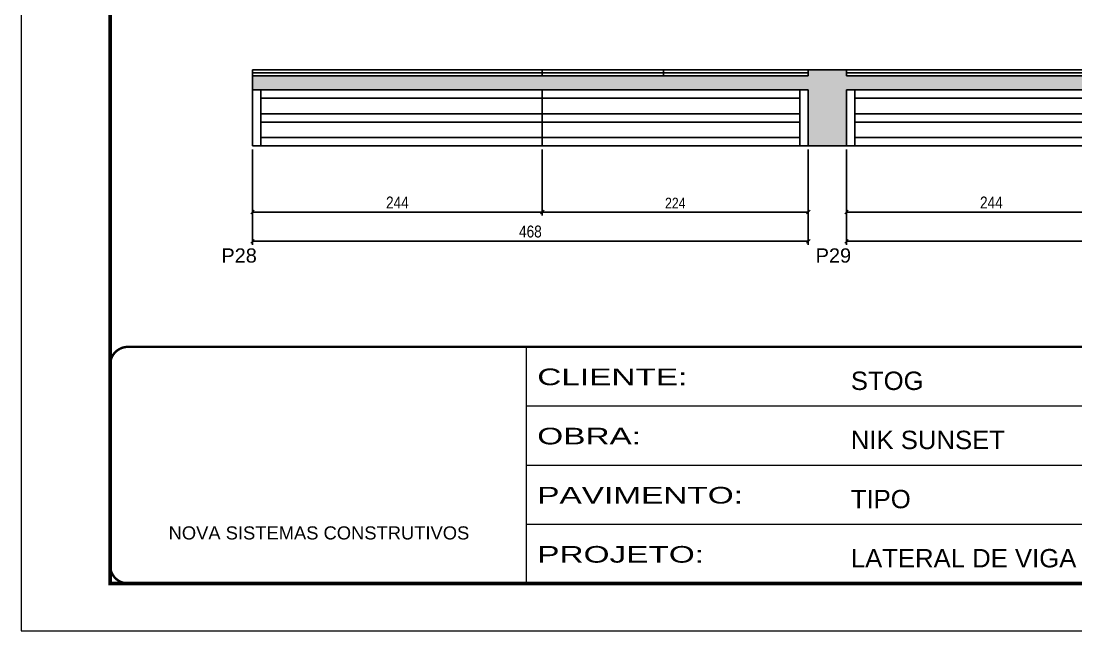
# Model space of a CAD drawing. Extents: x -10448 to -1189, y -11772 to 17235.
# Drawn here: x -5680 to -4792, y 12349 to 12862 of the extents above; entities that cross this region are included whole.
import ezdxf

# ---------------------------------------------------------------- set-up
doc = ezdxf.new("R2010")
doc.units = 0
doc.linetypes.add('CONTINUO', pattern=[0])
doc.linetypes.add('DASHED', pattern=[0.75, 0.5, -0.25])
for name, color, linetype in [('5', 5, 'Continuous'), ('COTA', 241, 'Continuous'), ('Painéis', 200, 'Continuous'), ('SARR_2.2x7', 40, 'Continuous'), ('SARR_EDITAR', 141, 'Continuous')]:
    doc.layers.add(name, color=color, linetype=linetype)
doc.layers.add('Folhas', color=255, linetype='Continuous', lineweight=9)
doc.layers.add('SARRAFO DE PRESSAO', color=251, linetype='DASHED', lineweight=9)
doc.styles.add('ARIAL', font='arial.ttf')
doc.styles.add('COTA TECNICA', font='techl___.ttf', dxfattribs={"height": 10})
doc.styles.add('COTA TECNICA-50', font='techl___.ttf', dxfattribs={"height": 9})
doc.styles.get("Standard").update_dxf_attribs({"font": 'arial.ttf'})
doc.styles.add('Tecnologia', font='')
doc.styles.get('Tecnologia').set_extended_font_data('Forgotten Futurist')
doc.dimstyles.new('COTA PAINEL-50', dxfattribs={"dimtxt": 9, "dimasz": 3, "dimexe": 3, "dimexo": 3, "dimgap": 3, "dimtad": 1, "dimdec": 1, "dimzin": 12, "dimdsep": 46, "dimtxsty": 'COTA TECNICA-50', "dimblk1": 'OBLIQUE', "dimblk2": 'OBLIQUE', "dimsah": 1, "dimcen": 0.9, "dimclrd": 4, "dimclre": 4, "dimclrt": 240, "dimadec": 1, "dimazin": 3, "dimtfac": 1, "dimtdec": 1, "dimtmove": 0, "dimatfit": 3, "dimfxl": 1, "dimtolj": 1, "dimtzin": 12, "dimarcsym": 0})
doc.dimstyles.new('PAINEL', dxfattribs={"dimtxt": 10, "dimasz": 3, "dimexe": 3, "dimexo": 3, "dimgap": 3, "dimtad": 1, "dimdec": 1, "dimzin": 12, "dimdsep": 46, "dimtxsty": 'COTA TECNICA', "dimblk1": 'OBLIQUE', "dimblk2": 'OBLIQUE', "dimsah": 1, "dimcen": 0.9, "dimclrd": 4, "dimclre": 4, "dimclrt": 240, "dimadec": 1, "dimazin": 3, "dimtfac": 1, "dimtdec": 1, "dimtmove": 0, "dimatfit": 3, "dimfxl": 1, "dimtolj": 1, "dimtzin": 12, "dimarcsym": 0})

# ---------------------------------------------------------------- blocks, each defined once
blk = doc.blocks.new('9999999999')
at = {"color": 30, "linetype": 'CONTINUO'}
for p, q in [((98564.56, 34230.21), (98564.56, 34429.45)), ((98564.56, 34379.64), (99583.98, 34379.64)), ((98564.56, 34329.83), (99487.98, 34329.83)), ((98564.56, 34280.02), (99487.98, 34280.02))]:
    blk.add_line(p, q, dxfattribs=at)
at = {"color": 30, "linetype": 'CONTINUO', "const_width": 2}
blk.add_lwpolyline([(99583.98, 34230.21), (99583.98, 34414.45, 0.414214), (99568.98, 34429.45), (98228.98, 34429.45, 0.414214), (98213.98, 34414.45), (98213.98, 34245.21, 0.414214), (98228.98, 34230.21), (99583.98, 34230.21)], format="xyb", dxfattribs=at)
at = {"layer": 'Folhas'}
blk.add_lwpolyline([(98138.98, 34190.21), (99623.98, 34190.21), (99623.98, 35240.21), (98138.98, 35240.21)], close=True, dxfattribs=at)
at = {"layer": 'Folhas', "color": 30, "const_width": 3}
blk.add_lwpolyline([(98213.98, 34230.21), (99583.98, 34230.21), (99583.98, 35200.21), (98213.98, 35200.21)], close=True, dxfattribs=at)
at = {"color": 7, "linetype": 'Continuous', "ltscale": 5, "style": 'ARIAL'}
for s, height, p in [('STOG', 15.483, (98837.68, 34393.13)), ('NIK SUNSET', 15.483, (98837.68, 34343.32)), ('TIPO', 15.483, (98837.68, 34293.51)), ('NOVA SISTEMAS CONSTRUTIVOS', 11.0592, (98263.19, 34267.21)), ('LATERAL DE VIGA - ADITIVO', 15.4829, (98837.68, 34243.7))]:
    blk.add_text(s, height=height, dxfattribs=at).set_placement(p)
at = {"layer": 'Folhas', "color": 7, "style": 'Tecnologia', "width": 1.5}
for s, p in [('CLIENTE:', (98573.65, 34397.17)), ('OBRA:', (98573.65, 34347.31)), ('PAVIMENTO:', (98573.65, 34297.5)), ('PROJETO:', (98573.65, 34247.69))]:
    blk.add_text(s, height=14, dxfattribs=at).set_placement(p)
blk = doc.blocks.new('_Oblique')
at = {"color": 0, "linetype": 'ByBlock', "lineweight": -2}
blk.add_line((-0.5, -0.5), (0.5, 0.5), dxfattribs=at)
blk = doc.blocks.new('*D366')
at = {"layer": 'COTA', "color": 4, "linetype": 'ByBlock', "lineweight": -2, "transparency": 16777216}
for p, q in [((-4984.72, 12754.1), (-4984.72, 12698.25)), ((-4740.72, 12754.1), (-4740.72, 12698.25)), ((-4740.72, 12701.25), (-4984.72, 12701.25))]:
    blk.add_line(p, q, dxfattribs=at)
at = {"layer": 'Defpoints', "color": 0, "linetype": 'ByBlock', "transparency": 16777216}
for p in [(-4984.72, 12757.1), (-4740.72, 12757.1), (-4984.72, 12701.25)]:
    blk.add_point(p, dxfattribs=at)
at = {"layer": 'COTA', "color": 4, "linetype": 'ByBlock', "lineweight": -2, "transparency": 16777216, "xscale": 3, "yscale": 3, "zscale": 3, "rotation": 180}
blk.add_blockref('_Oblique', (-4984.72, 12701.25), dxfattribs=at)
at = {"layer": 'COTA', "color": 4, "linetype": 'ByBlock', "lineweight": -2, "transparency": 16777216, "xscale": 3, "yscale": 3, "zscale": 3}
blk.add_blockref('_Oblique', (-4740.72, 12701.25), dxfattribs=at)
at = {"layer": 'COTA', "color": 240, "linetype": 'ByBlock', "transparency": 16777216, "insert": (-4862.72, 12709.32), "char_height": 10, "attachment_point": 5, "style": 'COTA TECNICA'}
blk.add_mtext('\\A1;244', dxfattribs=at)
blk = doc.blocks.new('*D367')
at = {"layer": 'COTA', "color": 4, "linetype": 'ByBlock', "lineweight": -2, "transparency": 16777216}
for p, q in [((-4984.72, 12754.1), (-4984.72, 12673.71)), ((-4516.72, 12754.1), (-4516.72, 12673.71)), ((-4516.72, 12676.71), (-4984.72, 12676.71))]:
    blk.add_line(p, q, dxfattribs=at)
at = {"layer": 'Defpoints', "color": 0, "linetype": 'ByBlock', "transparency": 16777216}
for p in [(-4984.72, 12757.1), (-4516.72, 12757.1), (-4984.72, 12676.71)]:
    blk.add_point(p, dxfattribs=at)
at = {"layer": 'COTA', "color": 4, "linetype": 'ByBlock', "lineweight": -2, "transparency": 16777216, "xscale": 3, "yscale": 3, "zscale": 3, "rotation": 180}
blk.add_blockref('_Oblique', (-4984.72, 12676.71), dxfattribs=at)
at = {"layer": 'COTA', "color": 4, "linetype": 'ByBlock', "lineweight": -2, "transparency": 16777216, "xscale": 3, "yscale": 3, "zscale": 3}
blk.add_blockref('_Oblique', (-4516.72, 12676.71), dxfattribs=at)
at = {"layer": 'COTA', "color": 240, "linetype": 'ByBlock', "transparency": 16777216, "insert": (-4750.72, 12684.83), "char_height": 10, "attachment_point": 5, "style": 'COTA TECNICA'}
blk.add_mtext('\\A1;468', dxfattribs=at)
blk = doc.blocks.new('*D368')
at = {"layer": 'COTA', "color": 4, "linetype": 'ByBlock', "lineweight": -2, "transparency": 16777216}
for p, q in [((-5484.91, 12754.1), (-5484.91, 12698.25)), ((-5240.91, 12754.1), (-5240.91, 12698.25)), ((-5240.91, 12701.25), (-5484.91, 12701.25))]:
    blk.add_line(p, q, dxfattribs=at)
at = {"layer": 'Defpoints', "color": 0, "linetype": 'ByBlock', "transparency": 16777216}
for p in [(-5484.91, 12757.1), (-5240.91, 12757.1), (-5484.91, 12701.25)]:
    blk.add_point(p, dxfattribs=at)
at = {"layer": 'COTA', "color": 4, "linetype": 'ByBlock', "lineweight": -2, "transparency": 16777216, "xscale": 3, "yscale": 3, "zscale": 3, "rotation": 180}
blk.add_blockref('_Oblique', (-5484.91, 12701.25), dxfattribs=at)
at = {"layer": 'COTA', "color": 4, "linetype": 'ByBlock', "lineweight": -2, "transparency": 16777216, "xscale": 3, "yscale": 3, "zscale": 3}
blk.add_blockref('_Oblique', (-5240.91, 12701.25), dxfattribs=at)
at = {"layer": 'COTA', "color": 240, "linetype": 'ByBlock', "transparency": 16777216, "insert": (-5362.91, 12709.32), "char_height": 10, "attachment_point": 5, "style": 'COTA TECNICA'}
blk.add_mtext('\\A1;244', dxfattribs=at)
blk = doc.blocks.new('*D379')
at = {"layer": 'COTA', "color": 4, "linetype": 'ByBlock', "lineweight": -2, "transparency": 16777216}
for p, q in [((-5484.91, 12754.1), (-5484.91, 12673.71)), ((-5016.91, 12754.1), (-5016.91, 12673.71)), ((-5016.91, 12676.71), (-5484.91, 12676.71))]:
    blk.add_line(p, q, dxfattribs=at)
at = {"layer": 'Defpoints', "color": 0, "linetype": 'ByBlock', "transparency": 16777216}
for p in [(-5484.91, 12757.1), (-5016.91, 12757.1), (-5484.91, 12676.71)]:
    blk.add_point(p, dxfattribs=at)
at = {"layer": 'COTA', "color": 4, "linetype": 'ByBlock', "lineweight": -2, "transparency": 16777216, "xscale": 3, "yscale": 3, "zscale": 3, "rotation": 180}
blk.add_blockref('_Oblique', (-5484.91, 12676.71), dxfattribs=at)
at = {"layer": 'COTA', "color": 4, "linetype": 'ByBlock', "lineweight": -2, "transparency": 16777216, "xscale": 3, "yscale": 3, "zscale": 3}
blk.add_blockref('_Oblique', (-5016.91, 12676.71), dxfattribs=at)
at = {"layer": 'COTA', "color": 240, "linetype": 'ByBlock', "transparency": 16777216, "insert": (-5250.91, 12684.83), "char_height": 10, "attachment_point": 5, "style": 'COTA TECNICA'}
blk.add_mtext('\\A1;468', dxfattribs=at)
blk = doc.blocks.new('*D388')
at = {"layer": 'COTA', "color": 4, "linetype": 'ByBlock', "lineweight": -2, "transparency": 16777216}
for p, q in [((-5240.91, 12754.1), (-5240.91, 12698.25)), ((-5016.91, 12741.36), (-5016.91, 12698.25)), ((-5240.91, 12701.25), (-5016.91, 12701.25))]:
    blk.add_line(p, q, dxfattribs=at)
at = {"layer": 'Defpoints', "color": 0, "linetype": 'ByBlock', "transparency": 16777216}
for p in [(-5240.91, 12757.1), (-5016.91, 12744.36), (-5016.91, 12701.25)]:
    blk.add_point(p, dxfattribs=at)
at = {"layer": 'COTA', "color": 4, "linetype": 'ByBlock', "lineweight": -2, "transparency": 16777216, "xscale": 3, "yscale": 3, "zscale": 3, "rotation": 180}
blk.add_blockref('_Oblique', (-5240.91, 12701.25), dxfattribs=at)
at = {"layer": 'COTA', "color": 4, "linetype": 'ByBlock', "lineweight": -2, "transparency": 16777216, "xscale": 3, "yscale": 3, "zscale": 3}
blk.add_blockref('_Oblique', (-5016.91, 12701.25), dxfattribs=at)
at = {"layer": 'COTA', "color": 240, "linetype": 'ByBlock', "transparency": 16777216, "insert": (-5128.91, 12708.82), "char_height": 9, "attachment_point": 5, "style": 'COTA TECNICA-50'}
blk.add_mtext('\\A1;224', dxfattribs=at)

msp = doc.modelspace()

# ---------------------------------------------------------------- hatches: boundary and pattern name
at = {"layer": 'COTA', "linetype": 'ByBlock'}
h = msp.add_hatch(dxfattribs=at)
h.set_pattern_fill('AR-CONC', color=256, scale=0.03)
h.set_pattern_definition([(50, (-136288.7827, -17247.4024), (5.46554007, -0.47817257), [0.5715, -6.2865]), (355, (-136288.7827, -17247.4024), (-1.05730264, 5.73170536), [0.4572, -5.02921753]), (100.4514447, (-136288.327, -17247.442), (4.40823741, 5.25353256), [0.48570026, -5.34270734]), (46.1842, (-136288.783, -17245.8784), (8.13237123, -1.26126984), [0.85725, -9.42975]), (96.6355576, (-136288.105, -17245.9835), (7.122124, 7.42278374), [0.7285507, -8.01406824]), (351.184151, (-136288.783, -17245.878), (7.122124, 7.42278374), [0.685799, -7.54379196]), (21, (-136288.0207, -17246.2594), (4.54843174, -3.06795595), [0.5715, -6.2865]), (326, (-136288.0207, -17246.2594), (1.85406085, 5.52563898), [0.4572, -5.0292]), (71.451445, (-136287.6417, -17246.515), (6.40249258, 2.45768307), [0.48570026, -5.34269813]), (37.5, (-136288.7827, -17247.4024), (0.092658098, 2.536651166), [0, -4.96824, 0, -5.1054, 0, -5.04825]), (7.5, (-136288.7827, -17247.4024), (2.004589875, 3.005417245), [0, -2.91084, 0, -4.85394, 0, -1.92405]), (327.5, (-136290.482, -17247.4024), (4.067717855, -0.17186232), [0, -1.905, 0, -5.9436, 0, -7.8867]), (317.5, (-136291.244, -17247.4024), (4.44387544, 0.76279473), [0, -2.4765, 0, -3.94716, 0, -5.6007])])
h.paths.add_polyline_path([(-5016.91, 12757.1), (-4984.72, 12757.1), (-4984.72, 12804.1), (-4740.72, 12804.1), (-4516.72, 12804.1), (-4516.72, 12816.1), (-4740.72, 12816.1), (-4984.72, 12816.1), (-4984.72, 12821.1), (-5016.91, 12821.1), (-5016.91, 12816.1), (-5484.91, 12816.1), (-5484.91, 12804.1), (-5016.91, 12804.1)])

# ---------------------------------------------------------------- linework, layer by layer
for p, q in [((-4984.72, 12821.1), (-5016.91, 12821.1)), ((-4984.72, 12757.1), (-5016.91, 12757.1))]:
    msp.add_line(p, q, dxfattribs=at)
at = {"layer": 'Painéis', "linetype": 'Continuous'}
for p, q in [((-5484.91, 12816.1), (-5484.91, 12821.1)), ((-5240.91, 12816.1), (-5240.91, 12821.1)), ((-5138.91, 12816.1), (-5138.91, 12821.1)), ((-5016.91, 12816.1), (-5016.91, 12821.1)), ((-4984.72, 12816.1), (-4984.72, 12821.1))]:
    msp.add_line(p, q, dxfattribs=at)
at = {"layer": 'Painéis', "linetype": 'ByBlock'}
for p, q in [((-5484.91, 12804.1), (-5484.91, 12816.1)), ((-5016.91, 12804.1), (-5484.91, 12804.1)), ((-5484.91, 12757.1), (-5484.91, 12804.1)), ((-5240.91, 12757.1), (-5240.91, 12804.1)), ((-5016.91, 12757.1), (-5016.91, 12804.1)), ((-4740.72, 12804.1), (-4984.72, 12804.1)), ((-4984.72, 12757.1), (-4984.72, 12804.1)), ((-5016.91, 12757.1), (-5484.91, 12757.1)), ((-4740.72, 12757.1), (-4984.72, 12757.1))]:
    msp.add_line(p, q, dxfattribs=at)
at = {"layer": 'Painéis', "linetype": 'Continuous'}
for points in [[(-5484.91, 12821.1), (-5016.91, 12821.1)], [(-4984.72, 12821.1), (-4740.72, 12821.1)], [(-5484.91, 12816.1), (-5016.91, 12816.1)], [(-4984.72, 12816.1), (-4740.72, 12816.1)]]:
    msp.add_lwpolyline(points, dxfattribs=at)
at = {"layer": 'SARR_2.2x7', "linetype": 'Continuous'}
for p, q in [((-5477.91, 12757.1), (-5477.91, 12804.1)), ((-5023.91, 12757.1), (-5023.91, 12804.1)), ((-4977.72, 12757.1), (-4977.72, 12804.1)), ((-5477.91, 12797.1), (-5240.91, 12797.1)), ((-5240.91, 12797.1), (-5023.91, 12797.1)), ((-4977.72, 12797.1), (-4740.72, 12797.1)), ((-5477.91, 12784.1), (-5240.91, 12784.1)), ((-5240.91, 12784.1), (-5023.91, 12784.1)), ((-4977.72, 12784.1), (-4740.72, 12784.1)), ((-5477.91, 12777.1), (-5240.91, 12777.1)), ((-5240.91, 12777.1), (-5023.91, 12777.1)), ((-4977.72, 12777.1), (-4740.72, 12777.1)), ((-5477.91, 12764.1), (-5240.91, 12764.1)), ((-5240.91, 12764.1), (-5023.91, 12764.1)), ((-4977.72, 12764.1), (-4740.72, 12764.1))]:
    msp.add_line(p, q, dxfattribs=at)
at = {"layer": 'SARR_EDITAR', "linetype": 'Continuous'}
for points in [[(-5484.91, 12818.6), (-5240.91, 12818.6)], [(-5240.91, 12818.6), (-5138.91, 12818.6)], [(-5138.91, 12818.6), (-5016.91, 12818.6)], [(-4984.72, 12818.6), (-4740.72, 12818.6)]]:
    msp.add_lwpolyline(points, dxfattribs=at)

# ---------------------------------------------------------------- block references
at = {"layer": 'SARRAFO DE PRESSAO', "color": 6, "linetype": 'ByBlock'}
msp.add_blockref('9999999999', (-103818.76, -21841.7), dxfattribs=at)

# ---------------------------------------------------------------- texts
at = {"layer": '5', "linetype": 'Continuous'}
for s, p in [('P28', (-5511.1, 12658.7)), ('P29', (-5010.68, 12658.7))]:
    msp.add_text(s, height=12, rotation=359.99996, dxfattribs=at).set_placement(p)

# ---------------------------------------------------------------- dimensions: what is measured, and where the dimension line sits
at = {"layer": 'COTA', "linetype": 'ByBlock'}
dim = msp.add_linear_dim(base=(-5484.91, 12701.25), p1=(-5240.91, 12757.1), p2=(-5484.91, 12757.1), angle=180, dimstyle='PAINEL', override={"dimtmove": 1}, dxfattribs=at)
dim.commit()
dim.dimension.update_dxf_attribs({"geometry": '*D368', "text_midpoint": (-5362.91, 12709.32)})
for base, p1, p2, picture, middle in [((-5484.91, 12676.71), (-5016.91, 12757.1), (-5484.91, 12757.1), '*D379', (-5250.91, 12684.83)), ((-4984.72, 12701.25), (-4740.72, 12757.1), (-4984.72, 12757.1), '*D366', (-4862.72, 12709.32)), ((-4984.72, 12676.71), (-4516.72, 12757.1), (-4984.72, 12757.1), '*D367', (-4750.72, 12684.83))]:
    dim = msp.add_linear_dim(base=base, p1=p1, p2=p2, angle=180, dimstyle='PAINEL', dxfattribs=at)
    dim.commit()
    dim.dimension.update_dxf_attribs({"geometry": picture, "text_midpoint": middle})
dim = msp.add_linear_dim(base=(-5016.91, 12701.25), p1=(-5240.91, 12757.1), p2=(-5016.91, 12744.36), dimstyle='COTA PAINEL-50', dxfattribs=at)
dim.commit()
dim.dimension.update_dxf_attribs({"geometry": '*D388', "text_midpoint": (-5128.91, 12708.82)})

doc.saveas('drawing.dxf')
